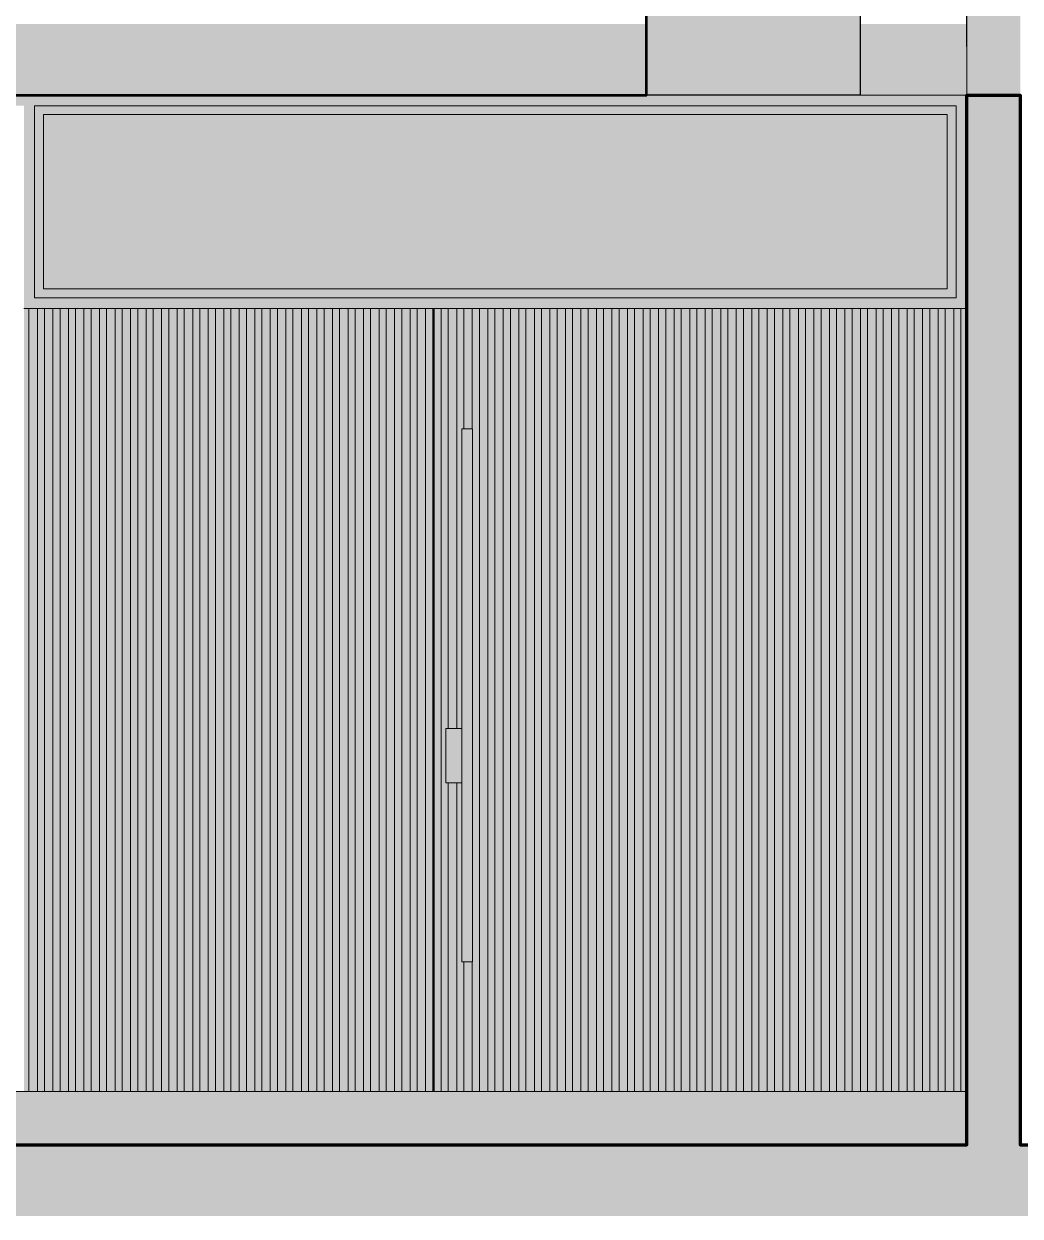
# Model space of a CAD drawing. Header units: millimetres. Extents: x 10612.9 to 10705, y -16533.4 to -16503.9.
# Drawn here: x 10697.82 to 10700.62, y -16519.568 to -16516.218 of the extents above; entities that cross this region are included whole.
import ezdxf

# ---------------------------------------------------------------- set-up
doc = ezdxf.new("R2010")
doc.units = ezdxf.units.MM
doc.layers.add('p2', color=53, linetype='Continuous', lineweight=20)

msp = doc.modelspace()

# ---------------------------------------------------------------- hatches: boundary and pattern name
at = {"layer": 'p2', "linetype": 'Continuous', "lineweight": 0, "true_color": 0xc8beb2}
msp.add_hatch(color=9, dxfattribs=at).paths.add_polyline_path([(10700.1701, -16516.0684), (10699.5701, -16516.0684), (10699.5701, -16516.4184), (10700.1701, -16516.4184)])
at = {"layer": 'p2', "linetype": 'Continuous', "lineweight": 0, "true_color": 0x928a82}
msp.add_hatch(color=252, dxfattribs=at).paths.add_polyline_path([(10700.1701, -16516.0684), (10699.8348, -16516.0684), (10699.8348, -16516.4184), (10700.1701, -16516.4184)])
at = {"layer": 'p2', "linetype": 'Continuous', "lineweight": 0, "true_color": 0xc9c9c9}
for points in [[(10700.6201, -16516.0684), (10700.4701, -16516.0684), (10700.4701, -16516.4184), (10700.6201, -16516.4184)], [(10699.5701, -16516.2184), (10693.6201, -16516.2184), (10693.6201, -16516.4184), (10699.5701, -16516.4184)], [(10698.9701, -16519.2184), (10698.9733, -16519.2184), (10698.9733, -16517.0184), (10698.9701, -16517.0184)]]:
    msp.add_hatch(color=9, dxfattribs=at).paths.add_polyline_path(points)
at = {"layer": 'p2', "linetype": 'Continuous', "lineweight": 0, "true_color": 0x616569}
for points in [[(10700.1701, -16516.2184), (10700.1701, -16516.4184), (10700.4701, -16516.4184), (10700.4701, -16516.2184)], [(10700.1701, -16516.2184), (10700.1701, -16516.4184), (10700.4701, -16516.4184), (10700.4701, -16516.2184)], [(10699.3701, -16519.3684), (10700.4701, -16519.3684), (10700.4701, -16519.2184), (10696.7701, -16519.2184), (10696.7701, -16519.3684)], [(10699.3701, -16519.3684), (10700.4701, -16519.3684), (10700.4701, -16519.2184), (10696.7701, -16519.2184), (10696.7701, -16519.3684)]]:
    msp.add_hatch(color=251, dxfattribs=at).paths.add_polyline_path(points)
at = {"layer": 'p2', "linetype": 'Continuous', "lineweight": 0, "true_color": 0x4c4c4c}
msp.add_hatch(color=251, dxfattribs=at).paths.add_polyline_path([(10692.0883, -16519.3684), (10692.0883, -16519.5684), (10702.3142, -16519.5684), (10702.3142, -16519.3684), (10700.6201, -16519.3684), (10700.6201, -16516.4184), (10700.4701, -16516.4184), (10700.4701, -16519.3684), (10696.7701, -16519.3684), (10696.7701, -16519.2184), (10696.1201, -16519.2184), (10696.1201, -16516.7184), (10696.7701, -16516.7184), (10696.7701, -16516.5684), (10695.9451, -16516.5684), (10695.9451, -16519.3684), (10693.7701, -16519.3684), (10693.7701, -16516.4184), (10693.6201, -16516.4184), (10693.6201, -16519.3684)])
at = {"layer": 'p2', "linetype": 'Continuous', "lineweight": 0, "true_color": 0x000000}
for points in [[(10696.7701, -16516.4184), (10696.7701, -16516.4484), (10696.8001, -16516.4484), (10697.7901, -16516.4484), (10697.8201, -16516.4484), (10697.8201, -16516.4184)], [(10696.7701, -16516.4184), (10696.7701, -16516.4484), (10696.8001, -16516.4484), (10697.7901, -16516.4484), (10697.8201, -16516.4484), (10697.8201, -16516.4184)], [(10697.8201, -16516.4184), (10697.8201, -16516.4484), (10697.8501, -16516.4484), (10700.4401, -16516.4484), (10700.4701, -16516.4484), (10700.4701, -16516.4184)], [(10697.8201, -16516.4184), (10697.8201, -16516.4484), (10697.8501, -16516.4484), (10700.4401, -16516.4484), (10700.4701, -16516.4484), (10700.4701, -16516.4184)], [(10697.8201, -16516.9884), (10697.8501, -16516.9884), (10697.8501, -16516.4484), (10697.8201, -16516.4484)], [(10697.8201, -16516.9884), (10697.8501, -16516.9884), (10697.8501, -16516.4484), (10697.8201, -16516.4484)], [(10697.8501, -16516.4484), (10697.8501, -16516.4734), (10697.8751, -16516.4734), (10700.4151, -16516.4734), (10700.4401, -16516.4734), (10700.4401, -16516.4484)], [(10697.8501, -16516.4484), (10697.8501, -16516.4734), (10697.8751, -16516.4734), (10700.4151, -16516.4734), (10700.4401, -16516.4734), (10700.4401, -16516.4484)], [(10700.4701, -16516.4484), (10700.4401, -16516.4484), (10700.4401, -16516.9884), (10700.4701, -16516.9884)], [(10700.4701, -16516.4484), (10700.4401, -16516.4484), (10700.4401, -16516.9884), (10700.4701, -16516.9884)], [(10697.8751, -16516.4734), (10697.8501, -16516.4734), (10697.8501, -16516.9634), (10697.8751, -16516.9634)], [(10697.8751, -16516.4734), (10697.8501, -16516.4734), (10697.8501, -16516.9634), (10697.8751, -16516.9634)], [(10700.4151, -16516.4734), (10700.4151, -16516.9634), (10700.4401, -16516.9634), (10700.4401, -16516.4734)], [(10700.4151, -16516.4734), (10700.4151, -16516.9634), (10700.4401, -16516.9634), (10700.4401, -16516.4734)], [(10697.8501, -16516.9634), (10697.8501, -16516.9884), (10700.4401, -16516.9884), (10700.4401, -16516.9634), (10700.4151, -16516.9634), (10697.8751, -16516.9634)], [(10697.8501, -16516.9634), (10697.8501, -16516.9884), (10700.4401, -16516.9884), (10700.4401, -16516.9634), (10700.4151, -16516.9634), (10697.8751, -16516.9634)], [(10697.8201, -16516.9884), (10697.8201, -16517.0184), (10700.4701, -16517.0184), (10700.4701, -16516.9884), (10700.4401, -16516.9884), (10697.8501, -16516.9884)], [(10697.8201, -16516.9884), (10697.8201, -16517.0184), (10700.4701, -16517.0184), (10700.4701, -16516.9884), (10700.4401, -16516.9884), (10697.8501, -16516.9884)], [(10699.0508, -16517.3567), (10699.0508, -16518.8536), (10699.0528, -16518.8536), (10699.0528, -16517.3567)], [(10699.0508, -16517.3567), (10699.0508, -16518.8536), (10699.0528, -16518.8536), (10699.0528, -16517.3567)], [(10699.0528, -16517.3567), (10699.0528, -16518.8536), (10699.0583, -16518.8536), (10699.0583, -16517.3567)], [(10699.0528, -16517.3567), (10699.0528, -16518.8536), (10699.0583, -16518.8536), (10699.0583, -16517.3567)], [(10699.0583, -16517.3567), (10699.0583, -16518.8536), (10699.0658, -16518.8536), (10699.0658, -16517.3567)], [(10699.0583, -16517.3567), (10699.0583, -16518.8536), (10699.0658, -16518.8536), (10699.0658, -16517.3567)], [(10699.0658, -16517.3567), (10699.0658, -16518.8536), (10699.0733, -16518.8536), (10699.0733, -16517.3567)], [(10699.0658, -16517.3567), (10699.0658, -16518.8536), (10699.0733, -16518.8536), (10699.0733, -16517.3567)], [(10699.0733, -16517.3567), (10699.0733, -16518.8536), (10699.0788, -16518.8536), (10699.0788, -16517.3567)], [(10699.0733, -16517.3567), (10699.0733, -16518.8536), (10699.0788, -16518.8536), (10699.0788, -16517.3567)], [(10699.0788, -16517.3567), (10699.0788, -16518.8536), (10699.0808, -16518.8536), (10699.0808, -16517.3567)], [(10699.0788, -16517.3567), (10699.0788, -16518.8536), (10699.0808, -16518.8536), (10699.0808, -16517.3567)], [(10699.0061, -16518.1986), (10699.0061, -16518.3511), (10699.0508, -16518.3511), (10699.0508, -16518.1986)], [(10699.0061, -16518.1986), (10699.0061, -16518.3511), (10699.0508, -16518.3511), (10699.0508, -16518.1986)]]:
    msp.add_hatch(color=18, dxfattribs=at).paths.add_polyline_path(points)
at = {"layer": 'p2', "linetype": 'Continuous', "lineweight": 0, "true_color": 0x9ca09d}
msp.add_hatch(color=253, dxfattribs=at).paths.add_polyline_path([(10697.8751, -16516.4734), (10697.8751, -16516.9634), (10700.4151, -16516.9634), (10700.4151, -16516.4734)])
msp.add_hatch(color=253, dxfattribs=at).paths.add_polyline_path([(10697.8751, -16516.4734), (10697.8751, -16516.9634), (10700.4151, -16516.9634), (10700.4151, -16516.4734)])
at = {"layer": 'p2', "linetype": 'Continuous', "lineweight": 0, "true_color": 0x8e867c}
for points in [[(10697.8345, -16517.0184), (10697.8201, -16517.0184), (10697.8201, -16519.2184), (10697.8345, -16519.2184)], [(10697.8345, -16517.0184), (10697.8201, -16517.0184), (10697.8201, -16519.2184), (10697.8345, -16519.2184)], [(10697.8581, -16517.0184), (10697.8345, -16517.0184), (10697.8345, -16519.2184), (10697.8581, -16519.2184)], [(10697.8581, -16517.0184), (10697.8345, -16517.0184), (10697.8345, -16519.2184), (10697.8581, -16519.2184)], [(10697.8581, -16517.0184), (10697.8581, -16519.2184), (10697.8781, -16519.2184), (10697.8781, -16517.0184)], [(10697.8581, -16517.0184), (10697.8581, -16519.2184), (10697.8781, -16519.2184), (10697.8781, -16517.0184)], [(10697.9018, -16517.0184), (10697.8781, -16517.0184), (10697.8781, -16519.2184), (10697.9018, -16519.2184)], [(10697.9018, -16517.0184), (10697.8781, -16517.0184), (10697.8781, -16519.2184), (10697.9018, -16519.2184)], [(10697.9018, -16517.0184), (10697.9018, -16519.2184), (10697.9218, -16519.2184), (10697.9218, -16517.0184)], [(10697.9018, -16517.0184), (10697.9018, -16519.2184), (10697.9218, -16519.2184), (10697.9218, -16517.0184)], [(10697.9454, -16517.0184), (10697.9218, -16517.0184), (10697.9218, -16519.2184), (10697.9454, -16519.2184)], [(10697.9454, -16517.0184), (10697.9218, -16517.0184), (10697.9218, -16519.2184), (10697.9454, -16519.2184)], [(10697.9454, -16517.0184), (10697.9454, -16519.2184), (10697.9654, -16519.2184), (10697.9654, -16517.0184)], [(10697.9454, -16517.0184), (10697.9454, -16519.2184), (10697.9654, -16519.2184), (10697.9654, -16517.0184)], [(10697.9654, -16519.2184), (10697.9891, -16519.2184), (10697.9891, -16517.0184), (10697.9654, -16517.0184)], [(10697.9654, -16519.2184), (10697.9891, -16519.2184), (10697.9891, -16517.0184), (10697.9654, -16517.0184)], [(10697.9891, -16517.0184), (10697.9891, -16519.2184), (10698.0091, -16519.2184), (10698.0091, -16517.0184)], [(10697.9891, -16517.0184), (10697.9891, -16519.2184), (10698.0091, -16519.2184), (10698.0091, -16517.0184)], [(10698.0091, -16519.2184), (10698.0327, -16519.2184), (10698.0327, -16517.0184), (10698.0091, -16517.0184)], [(10698.0091, -16519.2184), (10698.0327, -16519.2184), (10698.0327, -16517.0184), (10698.0091, -16517.0184)], [(10698.0327, -16517.0184), (10698.0327, -16519.2184), (10698.0527, -16519.2184), (10698.0527, -16517.0184)], [(10698.0327, -16517.0184), (10698.0327, -16519.2184), (10698.0527, -16519.2184), (10698.0527, -16517.0184)], [(10698.0764, -16517.0184), (10698.0527, -16517.0184), (10698.0527, -16519.2184), (10698.0764, -16519.2184)], [(10698.0764, -16517.0184), (10698.0527, -16517.0184), (10698.0527, -16519.2184), (10698.0764, -16519.2184)], [(10698.0764, -16517.0184), (10698.0764, -16519.2184), (10698.0964, -16519.2184), (10698.0964, -16517.0184)], [(10698.0764, -16517.0184), (10698.0764, -16519.2184), (10698.0964, -16519.2184), (10698.0964, -16517.0184)], [(10698.0964, -16519.2184), (10698.12, -16519.2184), (10698.12, -16517.0184), (10698.0964, -16517.0184)], [(10698.0964, -16519.2184), (10698.12, -16519.2184), (10698.12, -16517.0184), (10698.0964, -16517.0184)], [(10698.12, -16517.0184), (10698.12, -16519.2184), (10698.14, -16519.2184), (10698.14, -16517.0184)], [(10698.12, -16517.0184), (10698.12, -16519.2184), (10698.14, -16519.2184), (10698.14, -16517.0184)], [(10698.14, -16517.0184), (10698.14, -16519.2184), (10698.1637, -16519.2184), (10698.1637, -16517.0184)], [(10698.14, -16517.0184), (10698.14, -16519.2184), (10698.1637, -16519.2184), (10698.1637, -16517.0184)], [(10698.1637, -16517.0184), (10698.1637, -16519.2184), (10698.1837, -16519.2184), (10698.1837, -16517.0184)], [(10698.1637, -16517.0184), (10698.1637, -16519.2184), (10698.1837, -16519.2184), (10698.1837, -16517.0184)], [(10698.1837, -16519.2184), (10698.2073, -16519.2184), (10698.2073, -16517.0184), (10698.1837, -16517.0184)], [(10698.1837, -16519.2184), (10698.2073, -16519.2184), (10698.2073, -16517.0184), (10698.1837, -16517.0184)], [(10698.2073, -16517.0184), (10698.2073, -16519.2184), (10698.2273, -16519.2184), (10698.2273, -16517.0184)], [(10698.2073, -16517.0184), (10698.2073, -16519.2184), (10698.2273, -16519.2184), (10698.2273, -16517.0184)], [(10698.251, -16517.0184), (10698.2273, -16517.0184), (10698.2273, -16519.2184), (10698.251, -16519.2184)], [(10698.251, -16517.0184), (10698.2273, -16517.0184), (10698.2273, -16519.2184), (10698.251, -16519.2184)], [(10698.251, -16517.0184), (10698.251, -16519.2184), (10698.271, -16519.2184), (10698.271, -16517.0184)], [(10698.251, -16517.0184), (10698.251, -16519.2184), (10698.271, -16519.2184), (10698.271, -16517.0184)], [(10698.271, -16517.0184), (10698.271, -16519.2184), (10698.2946, -16519.2184), (10698.2946, -16517.0184)], [(10698.271, -16517.0184), (10698.271, -16519.2184), (10698.2946, -16519.2184), (10698.2946, -16517.0184)], [(10698.2946, -16517.0184), (10698.2946, -16519.2184), (10698.3146, -16519.2184), (10698.3146, -16517.0184)], [(10698.2946, -16517.0184), (10698.2946, -16519.2184), (10698.3146, -16519.2184), (10698.3146, -16517.0184)], [(10698.3383, -16517.0184), (10698.3146, -16517.0184), (10698.3146, -16519.2184), (10698.3383, -16519.2184)], [(10698.3383, -16517.0184), (10698.3146, -16517.0184), (10698.3146, -16519.2184), (10698.3383, -16519.2184)], [(10698.3383, -16517.0184), (10698.3383, -16519.2184), (10698.3583, -16519.2184), (10698.3583, -16517.0184)], [(10698.3383, -16517.0184), (10698.3383, -16519.2184), (10698.3583, -16519.2184), (10698.3583, -16517.0184)], [(10698.3583, -16519.2184), (10698.3819, -16519.2184), (10698.3819, -16517.0184), (10698.3583, -16517.0184)], [(10698.3583, -16519.2184), (10698.3819, -16519.2184), (10698.3819, -16517.0184), (10698.3583, -16517.0184)], [(10698.3819, -16517.0184), (10698.3819, -16519.2184), (10698.4019, -16519.2184), (10698.4019, -16517.0184)], [(10698.3819, -16517.0184), (10698.3819, -16519.2184), (10698.4019, -16519.2184), (10698.4019, -16517.0184)], [(10698.4019, -16517.0184), (10698.4019, -16519.2184), (10698.4255, -16519.2184), (10698.4255, -16517.0184)], [(10698.4019, -16517.0184), (10698.4019, -16519.2184), (10698.4255, -16519.2184), (10698.4255, -16517.0184)], [(10698.4255, -16517.0184), (10698.4255, -16519.2184), (10698.4455, -16519.2184), (10698.4455, -16517.0184)], [(10698.4255, -16517.0184), (10698.4255, -16519.2184), (10698.4455, -16519.2184), (10698.4455, -16517.0184)], [(10698.4455, -16517.0184), (10698.4455, -16519.2184), (10698.4692, -16519.2184), (10698.4692, -16517.0184)], [(10698.4455, -16517.0184), (10698.4455, -16519.2184), (10698.4692, -16519.2184), (10698.4692, -16517.0184)], [(10698.4692, -16517.0184), (10698.4692, -16519.2184), (10698.4892, -16519.2184), (10698.4892, -16517.0184)], [(10698.4692, -16517.0184), (10698.4692, -16519.2184), (10698.4892, -16519.2184), (10698.4892, -16517.0184)], [(10698.4892, -16517.0184), (10698.4892, -16519.2184), (10698.5128, -16519.2184), (10698.5128, -16517.0184)], [(10698.4892, -16517.0184), (10698.4892, -16519.2184), (10698.5128, -16519.2184), (10698.5128, -16517.0184)], [(10698.5128, -16517.0184), (10698.5128, -16519.2184), (10698.5328, -16519.2184), (10698.5328, -16517.0184)], [(10698.5128, -16517.0184), (10698.5128, -16519.2184), (10698.5328, -16519.2184), (10698.5328, -16517.0184)], [(10698.5565, -16517.0184), (10698.5328, -16517.0184), (10698.5328, -16519.2184), (10698.5565, -16519.2184)], [(10698.5565, -16517.0184), (10698.5328, -16517.0184), (10698.5328, -16519.2184), (10698.5565, -16519.2184)], [(10698.5565, -16517.0184), (10698.5565, -16519.2184), (10698.5765, -16519.2184), (10698.5765, -16517.0184)], [(10698.5565, -16517.0184), (10698.5565, -16519.2184), (10698.5765, -16519.2184), (10698.5765, -16517.0184)], [(10698.5765, -16517.0184), (10698.5765, -16519.2184), (10698.6001, -16519.2184), (10698.6001, -16517.0184)], [(10698.5765, -16517.0184), (10698.5765, -16519.2184), (10698.6001, -16519.2184), (10698.6001, -16517.0184)], [(10698.6001, -16517.0184), (10698.6001, -16519.2184), (10698.6201, -16519.2184), (10698.6201, -16517.0184)], [(10698.6001, -16517.0184), (10698.6001, -16519.2184), (10698.6201, -16519.2184), (10698.6201, -16517.0184)], [(10698.6201, -16517.0184), (10698.6201, -16519.2184), (10698.6438, -16519.2184), (10698.6438, -16517.0184)], [(10698.6201, -16517.0184), (10698.6201, -16519.2184), (10698.6438, -16519.2184), (10698.6438, -16517.0184)], [(10698.6438, -16517.0184), (10698.6438, -16519.2184), (10698.6638, -16519.2184), (10698.6638, -16517.0184)], [(10698.6438, -16517.0184), (10698.6438, -16519.2184), (10698.6638, -16519.2184), (10698.6638, -16517.0184)], [(10698.6638, -16519.2184), (10698.6874, -16519.2184), (10698.6874, -16517.0184), (10698.6638, -16517.0184)], [(10698.6638, -16519.2184), (10698.6874, -16519.2184), (10698.6874, -16517.0184), (10698.6638, -16517.0184)], [(10698.6874, -16517.0184), (10698.6874, -16519.2184), (10698.7074, -16519.2184), (10698.7074, -16517.0184)], [(10698.6874, -16517.0184), (10698.6874, -16519.2184), (10698.7074, -16519.2184), (10698.7074, -16517.0184)], [(10698.7074, -16517.0184), (10698.7074, -16519.2184), (10698.7311, -16519.2184), (10698.7311, -16517.0184)], [(10698.7074, -16517.0184), (10698.7074, -16519.2184), (10698.7311, -16519.2184), (10698.7311, -16517.0184)], [(10698.7311, -16517.0184), (10698.7311, -16519.2184), (10698.7511, -16519.2184), (10698.7511, -16517.0184)], [(10698.7311, -16517.0184), (10698.7311, -16519.2184), (10698.7511, -16519.2184), (10698.7511, -16517.0184)], [(10698.7511, -16517.0184), (10698.7511, -16519.2184), (10698.7747, -16519.2184), (10698.7747, -16517.0184)], [(10698.7511, -16517.0184), (10698.7511, -16519.2184), (10698.7747, -16519.2184), (10698.7747, -16517.0184)], [(10698.7747, -16517.0184), (10698.7747, -16519.2184), (10698.7947, -16519.2184), (10698.7947, -16517.0184)], [(10698.7747, -16517.0184), (10698.7747, -16519.2184), (10698.7947, -16519.2184), (10698.7947, -16517.0184)], [(10698.7947, -16517.0184), (10698.7947, -16519.2184), (10698.8184, -16519.2184), (10698.8184, -16517.0184)], [(10698.7947, -16517.0184), (10698.7947, -16519.2184), (10698.8184, -16519.2184), (10698.8184, -16517.0184)], [(10698.8184, -16517.0184), (10698.8184, -16519.2184), (10698.8384, -16519.2184), (10698.8384, -16517.0184)], [(10698.8184, -16517.0184), (10698.8184, -16519.2184), (10698.8384, -16519.2184), (10698.8384, -16517.0184)], [(10698.8384, -16519.2184), (10698.862, -16519.2184), (10698.862, -16517.0184), (10698.8384, -16517.0184)], [(10698.8384, -16519.2184), (10698.862, -16519.2184), (10698.862, -16517.0184), (10698.8384, -16517.0184)], [(10698.862, -16517.0184), (10698.862, -16519.2184), (10698.882, -16519.2184), (10698.882, -16517.0184)], [(10698.862, -16517.0184), (10698.862, -16519.2184), (10698.882, -16519.2184), (10698.882, -16517.0184)], [(10698.882, -16519.2184), (10698.9057, -16519.2184), (10698.9057, -16517.0184), (10698.882, -16517.0184)], [(10698.882, -16519.2184), (10698.9057, -16519.2184), (10698.9057, -16517.0184), (10698.882, -16517.0184)], [(10698.9057, -16517.0184), (10698.9057, -16519.2184), (10698.9257, -16519.2184), (10698.9257, -16517.0184)], [(10698.9057, -16517.0184), (10698.9057, -16519.2184), (10698.9257, -16519.2184), (10698.9257, -16517.0184)], [(10698.9257, -16517.0184), (10698.9257, -16519.2184), (10698.9493, -16519.2184), (10698.9493, -16517.0184)], [(10698.9257, -16517.0184), (10698.9257, -16519.2184), (10698.9493, -16519.2184), (10698.9493, -16517.0184)], [(10698.9493, -16517.0184), (10698.9493, -16519.2184), (10698.9693, -16519.2184), (10698.9693, -16517.0184)], [(10698.9493, -16517.0184), (10698.9493, -16519.2184), (10698.9693, -16519.2184), (10698.9693, -16517.0184)], [(10698.9693, -16517.0184), (10698.9693, -16519.2184), (10698.9701, -16519.2184), (10698.9701, -16517.0184)], [(10698.9693, -16517.0184), (10698.9693, -16519.2184), (10698.9701, -16519.2184), (10698.9701, -16517.0184)], [(10698.9929, -16517.0184), (10698.9733, -16517.0184), (10698.9733, -16519.2184), (10698.9929, -16519.2184)], [(10698.9929, -16517.0184), (10698.9733, -16517.0184), (10698.9733, -16519.2184), (10698.9929, -16519.2184)], [(10699.0129, -16517.0184), (10698.9929, -16517.0184), (10698.9929, -16519.2184), (10699.0129, -16519.2184), (10699.0129, -16518.3511), (10699.0061, -16518.3511), (10699.0061, -16518.1986), (10699.0129, -16518.1986)], [(10699.0129, -16517.0184), (10698.9929, -16517.0184), (10698.9929, -16519.2184), (10699.0129, -16519.2184), (10699.0129, -16518.3511), (10699.0061, -16518.3511), (10699.0061, -16518.1986), (10699.0129, -16518.1986)], [(10699.0366, -16517.0184), (10699.0129, -16517.0184), (10699.0129, -16518.1986), (10699.0366, -16518.1986)], [(10699.0366, -16517.0184), (10699.0129, -16517.0184), (10699.0129, -16518.1986), (10699.0366, -16518.1986)], [(10699.0566, -16517.0184), (10699.0366, -16517.0184), (10699.0366, -16518.1986), (10699.0508, -16518.1986), (10699.0508, -16517.3567), (10699.0528, -16517.3567), (10699.0566, -16517.3567)], [(10699.0566, -16517.0184), (10699.0366, -16517.0184), (10699.0366, -16518.1986), (10699.0508, -16518.1986), (10699.0508, -16517.3567), (10699.0528, -16517.3567), (10699.0566, -16517.3567)], [(10699.0566, -16517.3567), (10699.0802, -16517.3567), (10699.0802, -16517.0184), (10699.0566, -16517.0184)], [(10699.0566, -16517.3567), (10699.0802, -16517.3567), (10699.0802, -16517.0184), (10699.0566, -16517.0184)], [(10699.0802, -16517.3567), (10699.0808, -16517.3567), (10699.0808, -16518.8536), (10699.0802, -16518.8536), (10699.0802, -16519.2184), (10699.1002, -16519.2184), (10699.1002, -16517.0184), (10699.0802, -16517.0184)], [(10699.0802, -16517.3567), (10699.0808, -16517.3567), (10699.0808, -16518.8536), (10699.0802, -16518.8536), (10699.0802, -16519.2184), (10699.1002, -16519.2184), (10699.1002, -16517.0184), (10699.0802, -16517.0184)], [(10699.1002, -16517.0184), (10699.1002, -16519.2184), (10699.1239, -16519.2184), (10699.1239, -16517.0184)], [(10699.1002, -16517.0184), (10699.1002, -16519.2184), (10699.1239, -16519.2184), (10699.1239, -16517.0184)], [(10699.1239, -16517.0184), (10699.1239, -16519.2184), (10699.1439, -16519.2184), (10699.1439, -16517.0184)], [(10699.1239, -16517.0184), (10699.1239, -16519.2184), (10699.1439, -16519.2184), (10699.1439, -16517.0184)], [(10699.1675, -16517.0184), (10699.1439, -16517.0184), (10699.1439, -16519.2184), (10699.1675, -16519.2184)], [(10699.1675, -16517.0184), (10699.1439, -16517.0184), (10699.1439, -16519.2184), (10699.1675, -16519.2184)], [(10699.1675, -16517.0184), (10699.1675, -16519.2184), (10699.1875, -16519.2184), (10699.1875, -16517.0184)], [(10699.1675, -16517.0184), (10699.1675, -16519.2184), (10699.1875, -16519.2184), (10699.1875, -16517.0184)], [(10699.1875, -16517.0184), (10699.1875, -16519.2184), (10699.2112, -16519.2184), (10699.2112, -16517.0184)], [(10699.1875, -16517.0184), (10699.1875, -16519.2184), (10699.2112, -16519.2184), (10699.2112, -16517.0184)], [(10699.2112, -16517.0184), (10699.2112, -16519.2184), (10699.2312, -16519.2184), (10699.2312, -16517.0184)], [(10699.2112, -16517.0184), (10699.2112, -16519.2184), (10699.2312, -16519.2184), (10699.2312, -16517.0184)], [(10699.2548, -16517.0184), (10699.2312, -16517.0184), (10699.2312, -16519.2184), (10699.2548, -16519.2184)], [(10699.2548, -16517.0184), (10699.2312, -16517.0184), (10699.2312, -16519.2184), (10699.2548, -16519.2184)], [(10699.2548, -16517.0184), (10699.2548, -16519.2184), (10699.2748, -16519.2184), (10699.2748, -16517.0184)], [(10699.2548, -16517.0184), (10699.2548, -16519.2184), (10699.2748, -16519.2184), (10699.2748, -16517.0184)], [(10699.2748, -16517.0184), (10699.2748, -16519.2184), (10699.2985, -16519.2184), (10699.2985, -16517.0184)], [(10699.2748, -16517.0184), (10699.2748, -16519.2184), (10699.2985, -16519.2184), (10699.2985, -16517.0184)], [(10699.2985, -16517.0184), (10699.2985, -16519.2184), (10699.3185, -16519.2184), (10699.3185, -16517.0184)], [(10699.2985, -16517.0184), (10699.2985, -16519.2184), (10699.3185, -16519.2184), (10699.3185, -16517.0184)], [(10699.3185, -16517.0184), (10699.3185, -16519.2184), (10699.3421, -16519.2184), (10699.3421, -16517.0184)], [(10699.3185, -16517.0184), (10699.3185, -16519.2184), (10699.3421, -16519.2184), (10699.3421, -16517.0184)], [(10699.3421, -16517.0184), (10699.3421, -16519.2184), (10699.3621, -16519.2184), (10699.3621, -16517.0184)], [(10699.3421, -16517.0184), (10699.3421, -16519.2184), (10699.3621, -16519.2184), (10699.3621, -16517.0184)], [(10699.3621, -16517.0184), (10699.3621, -16519.2184), (10699.3858, -16519.2184), (10699.3858, -16517.0184)], [(10699.3621, -16517.0184), (10699.3621, -16519.2184), (10699.3858, -16519.2184), (10699.3858, -16517.0184)], [(10699.3858, -16517.0184), (10699.3858, -16519.2184), (10699.4058, -16519.2184), (10699.4058, -16517.0184)], [(10699.3858, -16517.0184), (10699.3858, -16519.2184), (10699.4058, -16519.2184), (10699.4058, -16517.0184)], [(10699.4058, -16517.0184), (10699.4058, -16519.2184), (10699.4294, -16519.2184), (10699.4294, -16517.0184)], [(10699.4058, -16517.0184), (10699.4058, -16519.2184), (10699.4294, -16519.2184), (10699.4294, -16517.0184)], [(10699.4294, -16517.0184), (10699.4294, -16519.2184), (10699.4494, -16519.2184), (10699.4494, -16517.0184)], [(10699.4294, -16517.0184), (10699.4294, -16519.2184), (10699.4494, -16519.2184), (10699.4494, -16517.0184)], [(10699.4494, -16517.0184), (10699.4494, -16519.2184), (10699.473, -16519.2184), (10699.473, -16517.0184)], [(10699.4494, -16517.0184), (10699.4494, -16519.2184), (10699.473, -16519.2184), (10699.473, -16517.0184)], [(10699.473, -16517.0184), (10699.473, -16519.2184), (10699.493, -16519.2184), (10699.493, -16517.0184)], [(10699.473, -16517.0184), (10699.473, -16519.2184), (10699.493, -16519.2184), (10699.493, -16517.0184)], [(10699.5167, -16517.0184), (10699.493, -16517.0184), (10699.493, -16519.2184), (10699.5167, -16519.2184)], [(10699.5167, -16517.0184), (10699.493, -16517.0184), (10699.493, -16519.2184), (10699.5167, -16519.2184)], [(10699.5167, -16517.0184), (10699.5167, -16519.2184), (10699.5367, -16519.2184), (10699.5367, -16517.0184)], [(10699.5167, -16517.0184), (10699.5167, -16519.2184), (10699.5367, -16519.2184), (10699.5367, -16517.0184)], [(10699.5367, -16517.0184), (10699.5367, -16519.2184), (10699.5603, -16519.2184), (10699.5603, -16517.0184)], [(10699.5367, -16517.0184), (10699.5367, -16519.2184), (10699.5603, -16519.2184), (10699.5603, -16517.0184)], [(10699.5603, -16517.0184), (10699.5603, -16519.2184), (10699.5803, -16519.2184), (10699.5803, -16517.0184)], [(10699.5603, -16517.0184), (10699.5603, -16519.2184), (10699.5803, -16519.2184), (10699.5803, -16517.0184)], [(10699.5803, -16517.0184), (10699.5803, -16519.2184), (10699.604, -16519.2184), (10699.604, -16517.0184)], [(10699.5803, -16517.0184), (10699.5803, -16519.2184), (10699.604, -16519.2184), (10699.604, -16517.0184)], [(10699.604, -16517.0184), (10699.604, -16519.2184), (10699.624, -16519.2184), (10699.624, -16517.0184)], [(10699.604, -16517.0184), (10699.604, -16519.2184), (10699.624, -16519.2184), (10699.624, -16517.0184)], [(10699.624, -16517.0184), (10699.624, -16519.2184), (10699.6476, -16519.2184), (10699.6476, -16517.0184)], [(10699.624, -16517.0184), (10699.624, -16519.2184), (10699.6476, -16519.2184), (10699.6476, -16517.0184)], [(10699.6476, -16517.0184), (10699.6476, -16519.2184), (10699.6676, -16519.2184), (10699.6676, -16517.0184)], [(10699.6476, -16517.0184), (10699.6476, -16519.2184), (10699.6676, -16519.2184), (10699.6676, -16517.0184)], [(10699.6676, -16517.0184), (10699.6676, -16519.2184), (10699.6913, -16519.2184), (10699.6913, -16517.0184)], [(10699.6676, -16517.0184), (10699.6676, -16519.2184), (10699.6913, -16519.2184), (10699.6913, -16517.0184)], [(10699.6913, -16517.0184), (10699.6913, -16519.2184), (10699.7113, -16519.2184), (10699.7113, -16517.0184)], [(10699.6913, -16517.0184), (10699.6913, -16519.2184), (10699.7113, -16519.2184), (10699.7113, -16517.0184)], [(10699.7349, -16517.0184), (10699.7113, -16517.0184), (10699.7113, -16519.2184), (10699.7349, -16519.2184)], [(10699.7349, -16517.0184), (10699.7113, -16517.0184), (10699.7113, -16519.2184), (10699.7349, -16519.2184)], [(10699.7349, -16517.0184), (10699.7349, -16519.2184), (10699.7549, -16519.2184), (10699.7549, -16517.0184)], [(10699.7349, -16517.0184), (10699.7349, -16519.2184), (10699.7549, -16519.2184), (10699.7549, -16517.0184)], [(10699.7549, -16517.0184), (10699.7549, -16519.2184), (10699.7786, -16519.2184), (10699.7786, -16517.0184)], [(10699.7549, -16517.0184), (10699.7549, -16519.2184), (10699.7786, -16519.2184), (10699.7786, -16517.0184)], [(10699.7786, -16517.0184), (10699.7786, -16519.2184), (10699.7986, -16519.2184), (10699.7986, -16517.0184)], [(10699.7786, -16517.0184), (10699.7786, -16519.2184), (10699.7986, -16519.2184), (10699.7986, -16517.0184)], [(10699.7986, -16517.0184), (10699.7986, -16519.2184), (10699.8222, -16519.2184), (10699.8222, -16517.0184)], [(10699.7986, -16517.0184), (10699.7986, -16519.2184), (10699.8222, -16519.2184), (10699.8222, -16517.0184)], [(10699.8222, -16517.0184), (10699.8222, -16519.2184), (10699.8422, -16519.2184), (10699.8422, -16517.0184)], [(10699.8222, -16517.0184), (10699.8222, -16519.2184), (10699.8422, -16519.2184), (10699.8422, -16517.0184)], [(10699.8659, -16517.0184), (10699.8422, -16517.0184), (10699.8422, -16519.2184), (10699.8659, -16519.2184)], [(10699.8659, -16517.0184), (10699.8422, -16517.0184), (10699.8422, -16519.2184), (10699.8659, -16519.2184)], [(10699.8659, -16517.0184), (10699.8659, -16519.2184), (10699.8859, -16519.2184), (10699.8859, -16517.0184)], [(10699.8659, -16517.0184), (10699.8659, -16519.2184), (10699.8859, -16519.2184), (10699.8859, -16517.0184)], [(10699.9095, -16517.0184), (10699.8859, -16517.0184), (10699.8859, -16519.2184), (10699.9095, -16519.2184)], [(10699.9095, -16517.0184), (10699.8859, -16517.0184), (10699.8859, -16519.2184), (10699.9095, -16519.2184)], [(10699.9095, -16517.0184), (10699.9095, -16519.2184), (10699.9295, -16519.2184), (10699.9295, -16517.0184)], [(10699.9095, -16517.0184), (10699.9095, -16519.2184), (10699.9295, -16519.2184), (10699.9295, -16517.0184)], [(10699.9295, -16517.0184), (10699.9295, -16519.2184), (10699.9532, -16519.2184), (10699.9532, -16517.0184)], [(10699.9295, -16517.0184), (10699.9295, -16519.2184), (10699.9532, -16519.2184), (10699.9532, -16517.0184)], [(10699.9532, -16517.0184), (10699.9532, -16519.2184), (10699.9732, -16519.2184), (10699.9732, -16517.0184)], [(10699.9532, -16517.0184), (10699.9532, -16519.2184), (10699.9732, -16519.2184), (10699.9732, -16517.0184)], [(10699.9968, -16517.0184), (10699.9732, -16517.0184), (10699.9732, -16519.2184), (10699.9968, -16519.2184)], [(10699.9968, -16517.0184), (10699.9732, -16517.0184), (10699.9732, -16519.2184), (10699.9968, -16519.2184)], [(10699.9968, -16517.0184), (10699.9968, -16519.2184), (10700.0168, -16519.2184), (10700.0168, -16517.0184)], [(10699.9968, -16517.0184), (10699.9968, -16519.2184), (10700.0168, -16519.2184), (10700.0168, -16517.0184)], [(10700.0168, -16519.2184), (10700.0404, -16519.2184), (10700.0404, -16517.0184), (10700.0168, -16517.0184)], [(10700.0168, -16519.2184), (10700.0404, -16519.2184), (10700.0404, -16517.0184), (10700.0168, -16517.0184)], [(10700.0404, -16517.0184), (10700.0404, -16519.2184), (10700.0604, -16519.2184), (10700.0604, -16517.0184)], [(10700.0404, -16517.0184), (10700.0404, -16519.2184), (10700.0604, -16519.2184), (10700.0604, -16517.0184)], [(10700.0604, -16519.2184), (10700.0841, -16519.2184), (10700.0841, -16517.0184), (10700.0604, -16517.0184)], [(10700.0604, -16519.2184), (10700.0841, -16519.2184), (10700.0841, -16517.0184), (10700.0604, -16517.0184)], [(10700.0841, -16517.0184), (10700.0841, -16519.2184), (10700.1041, -16519.2184), (10700.1041, -16517.0184)], [(10700.0841, -16517.0184), (10700.0841, -16519.2184), (10700.1041, -16519.2184), (10700.1041, -16517.0184)], [(10700.1277, -16517.0184), (10700.1041, -16517.0184), (10700.1041, -16519.2184), (10700.1277, -16519.2184)], [(10700.1277, -16517.0184), (10700.1041, -16517.0184), (10700.1041, -16519.2184), (10700.1277, -16519.2184)], [(10700.1277, -16517.0184), (10700.1277, -16519.2184), (10700.1477, -16519.2184), (10700.1477, -16517.0184)], [(10700.1277, -16517.0184), (10700.1277, -16519.2184), (10700.1477, -16519.2184), (10700.1477, -16517.0184)], [(10700.1477, -16517.0184), (10700.1477, -16519.2184), (10700.1714, -16519.2184), (10700.1714, -16517.0184)], [(10700.1477, -16517.0184), (10700.1477, -16519.2184), (10700.1714, -16519.2184), (10700.1714, -16517.0184)], [(10700.1714, -16517.0184), (10700.1714, -16519.2184), (10700.1914, -16519.2184), (10700.1914, -16517.0184)], [(10700.1714, -16517.0184), (10700.1714, -16519.2184), (10700.1914, -16519.2184), (10700.1914, -16517.0184)], [(10700.1914, -16517.0184), (10700.1914, -16519.2184), (10700.215, -16519.2184), (10700.215, -16517.0184)], [(10700.1914, -16517.0184), (10700.1914, -16519.2184), (10700.215, -16519.2184), (10700.215, -16517.0184)], [(10700.215, -16517.0184), (10700.215, -16519.2184), (10700.235, -16519.2184), (10700.235, -16517.0184)], [(10700.215, -16517.0184), (10700.215, -16519.2184), (10700.235, -16519.2184), (10700.235, -16517.0184)], [(10700.2587, -16517.0184), (10700.235, -16517.0184), (10700.235, -16519.2184), (10700.2587, -16519.2184)], [(10700.2587, -16517.0184), (10700.235, -16517.0184), (10700.235, -16519.2184), (10700.2587, -16519.2184)], [(10700.2587, -16517.0184), (10700.2587, -16519.2184), (10700.2787, -16519.2184), (10700.2787, -16517.0184)], [(10700.2587, -16517.0184), (10700.2587, -16519.2184), (10700.2787, -16519.2184), (10700.2787, -16517.0184)], [(10700.2787, -16519.2184), (10700.3023, -16519.2184), (10700.3023, -16517.0184), (10700.2787, -16517.0184)], [(10700.2787, -16519.2184), (10700.3023, -16519.2184), (10700.3023, -16517.0184), (10700.2787, -16517.0184)], [(10700.3023, -16517.0184), (10700.3023, -16519.2184), (10700.3223, -16519.2184), (10700.3223, -16517.0184)], [(10700.3023, -16517.0184), (10700.3023, -16519.2184), (10700.3223, -16519.2184), (10700.3223, -16517.0184)], [(10700.346, -16517.0184), (10700.3223, -16517.0184), (10700.3223, -16519.2184), (10700.346, -16519.2184)], [(10700.346, -16517.0184), (10700.3223, -16517.0184), (10700.3223, -16519.2184), (10700.346, -16519.2184)], [(10700.346, -16517.0184), (10700.346, -16519.2184), (10700.366, -16519.2184), (10700.366, -16517.0184)], [(10700.346, -16517.0184), (10700.346, -16519.2184), (10700.366, -16519.2184), (10700.366, -16517.0184)], [(10700.366, -16517.0184), (10700.366, -16519.2184), (10700.3896, -16519.2184), (10700.3896, -16517.0184)], [(10700.366, -16517.0184), (10700.366, -16519.2184), (10700.3896, -16519.2184), (10700.3896, -16517.0184)], [(10700.3896, -16517.0184), (10700.3896, -16519.2184), (10700.4096, -16519.2184), (10700.4096, -16517.0184)], [(10700.3896, -16517.0184), (10700.3896, -16519.2184), (10700.4096, -16519.2184), (10700.4096, -16517.0184)], [(10700.4096, -16517.0184), (10700.4096, -16519.2184), (10700.4333, -16519.2184), (10700.4333, -16517.0184)], [(10700.4096, -16517.0184), (10700.4096, -16519.2184), (10700.4333, -16519.2184), (10700.4333, -16517.0184)], [(10700.4333, -16517.0184), (10700.4333, -16519.2184), (10700.4533, -16519.2184), (10700.4533, -16517.0184)], [(10700.4333, -16517.0184), (10700.4333, -16519.2184), (10700.4533, -16519.2184), (10700.4533, -16517.0184)], [(10700.4533, -16517.0184), (10700.4533, -16519.2184), (10700.4701, -16519.2184), (10700.4701, -16517.0184)], [(10700.4533, -16517.0184), (10700.4533, -16519.2184), (10700.4701, -16519.2184), (10700.4701, -16517.0184)], [(10699.0129, -16518.3511), (10699.0129, -16519.2184), (10699.0366, -16519.2184), (10699.0366, -16518.3511)], [(10699.0129, -16518.3511), (10699.0129, -16519.2184), (10699.0366, -16519.2184), (10699.0366, -16518.3511)], [(10699.0366, -16518.3511), (10699.0366, -16519.2184), (10699.0566, -16519.2184), (10699.0566, -16518.8536), (10699.0508, -16518.8536), (10699.0508, -16518.3511)], [(10699.0366, -16518.3511), (10699.0366, -16519.2184), (10699.0566, -16519.2184), (10699.0566, -16518.8536), (10699.0508, -16518.8536), (10699.0508, -16518.3511)], [(10699.0802, -16518.8536), (10699.0566, -16518.8536), (10699.0566, -16519.2184), (10699.0802, -16519.2184)], [(10699.0802, -16518.8536), (10699.0566, -16518.8536), (10699.0566, -16519.2184), (10699.0802, -16519.2184)]]:
    msp.add_hatch(color=252, dxfattribs=at).paths.add_polyline_path(points)
at = {"layer": 'p2', "linetype": 'Continuous', "lineweight": 0, "true_color": 0xa3a3a3}
msp.add_hatch(color=253, dxfattribs=at).paths.add_polyline_path([(10698.9701, -16519.2184), (10698.9733, -16519.2184), (10698.9733, -16517.0184), (10698.9701, -16517.0184)])

# ---------------------------------------------------------------- linework, layer by layer
at = {"layer": 'p2', "color": 30, "linetype": 'Continuous', "lineweight": 18, "true_color": 0xff6600}
for p, q in [((10700.4701, -16516.4184), (10700.4651, -16513.4734)), ((10697.8501, -16516.4484), (10697.8501, -16516.9884)), ((10700.4401, -16516.4484), (10697.8501, -16516.4484)), ((10700.4401, -16516.9884), (10700.4401, -16516.4484)), ((10697.8751, -16516.4734), (10697.8751, -16516.9634)), ((10700.4151, -16516.4734), (10697.8751, -16516.4734)), ((10700.4151, -16516.9634), (10700.4151, -16516.4734)), ((10697.8751, -16516.9634), (10700.4151, -16516.9634)), ((10697.8501, -16516.9884), (10700.4401, -16516.9884)), ((10698.9733, -16517.0184), (10698.9701, -16517.0184))]:
    msp.add_line(p, q, dxfattribs=at)
at = {"layer": 'p2', "color": 251, "linetype": 'Continuous', "lineweight": 20, "true_color": 0x6a6a6a}
for p, q in [((10700.1701, -16516.4184), (10700.1701, -16516.0684)), ((10700.4701, -16516.0684), (10700.4701, -16516.4184)), ((10700.1701, -16516.4184), (10699.5701, -16516.4184)), ((10700.4701, -16516.4184), (10700.1701, -16516.4184)), ((10697.8201, -16517.0184), (10697.8345, -16517.0184)), ((10697.8345, -16517.0184), (10697.8581, -16517.0184)), ((10697.8345, -16517.0184), (10697.8345, -16519.2184)), ((10697.8581, -16517.0184), (10697.8781, -16517.0184)), ((10697.8581, -16519.2184), (10697.8581, -16517.0184)), ((10697.8781, -16517.0184), (10697.9018, -16517.0184)), ((10697.8781, -16517.0184), (10697.8781, -16519.2184)), ((10697.9018, -16517.0184), (10697.9218, -16517.0184)), ((10697.9018, -16519.2184), (10697.9018, -16517.0184)), ((10697.9218, -16517.0184), (10697.9454, -16517.0184)), ((10697.9218, -16517.0184), (10697.9218, -16519.2184)), ((10697.9454, -16517.0184), (10697.9654, -16517.0184)), ((10697.9454, -16519.2184), (10697.9454, -16517.0184)), ((10697.9654, -16517.0184), (10697.9891, -16517.0184)), ((10697.9654, -16517.0184), (10697.9654, -16519.2184)), ((10697.9891, -16517.0184), (10698.0091, -16517.0184)), ((10697.9891, -16519.2184), (10697.9891, -16517.0184)), ((10698.0091, -16517.0184), (10698.0327, -16517.0184)), ((10698.0091, -16517.0184), (10698.0091, -16519.2184)), ((10698.0327, -16517.0184), (10698.0527, -16517.0184)), ((10698.0327, -16519.2184), (10698.0327, -16517.0184)), ((10698.0527, -16517.0184), (10698.0764, -16517.0184)), ((10698.0527, -16517.0184), (10698.0527, -16519.2184)), ((10698.0764, -16517.0184), (10698.0964, -16517.0184)), ((10698.0764, -16519.2184), (10698.0764, -16517.0184)), ((10698.0964, -16517.0184), (10698.12, -16517.0184)), ((10698.0964, -16517.0184), (10698.0964, -16519.2184)), ((10698.12, -16517.0184), (10698.14, -16517.0184)), ((10698.12, -16519.2184), (10698.12, -16517.0184)), ((10698.14, -16517.0184), (10698.1637, -16517.0184)), ((10698.14, -16517.0184), (10698.14, -16519.2184)), ((10698.1637, -16517.0184), (10698.1837, -16517.0184)), ((10698.1637, -16519.2184), (10698.1637, -16517.0184)), ((10698.1837, -16517.0184), (10698.2073, -16517.0184)), ((10698.1837, -16517.0184), (10698.1837, -16519.2184)), ((10698.2073, -16517.0184), (10698.2273, -16517.0184)), ((10698.2073, -16519.2184), (10698.2073, -16517.0184)), ((10698.2273, -16517.0184), (10698.251, -16517.0184)), ((10698.2273, -16517.0184), (10698.2273, -16519.2184)), ((10698.251, -16517.0184), (10698.271, -16517.0184)), ((10698.251, -16519.2184), (10698.251, -16517.0184)), ((10698.271, -16517.0184), (10698.2946, -16517.0184)), ((10698.271, -16517.0184), (10698.271, -16519.2184)), ((10698.2946, -16517.0184), (10698.3146, -16517.0184)), ((10698.2946, -16519.2184), (10698.2946, -16517.0184)), ((10698.3146, -16517.0184), (10698.3383, -16517.0184)), ((10698.3146, -16517.0184), (10698.3146, -16519.2184)), ((10698.3383, -16517.0184), (10698.3583, -16517.0184)), ((10698.3383, -16519.2184), (10698.3383, -16517.0184)), ((10698.3583, -16517.0184), (10698.3819, -16517.0184)), ((10698.3583, -16517.0184), (10698.3583, -16519.2184)), ((10698.3819, -16517.0184), (10698.4019, -16517.0184)), ((10698.3819, -16519.2184), (10698.3819, -16517.0184)), ((10698.4019, -16517.0184), (10698.4255, -16517.0184)), ((10698.4019, -16517.0184), (10698.4019, -16519.2184)), ((10698.4255, -16517.0184), (10698.4455, -16517.0184)), ((10698.4255, -16519.2184), (10698.4255, -16517.0184)), ((10698.4455, -16517.0184), (10698.4692, -16517.0184)), ((10698.4455, -16517.0184), (10698.4455, -16519.2184)), ((10698.4692, -16517.0184), (10698.4892, -16517.0184)), ((10698.4692, -16519.2184), (10698.4692, -16517.0184)), ((10698.4892, -16517.0184), (10698.5128, -16517.0184)), ((10698.4892, -16517.0184), (10698.4892, -16519.2184)), ((10698.5128, -16517.0184), (10698.5328, -16517.0184)), ((10698.5128, -16519.2184), (10698.5128, -16517.0184)), ((10698.5328, -16517.0184), (10698.5565, -16517.0184)), ((10698.5328, -16517.0184), (10698.5328, -16519.2184)), ((10698.5565, -16517.0184), (10698.5765, -16517.0184)), ((10698.5565, -16519.2184), (10698.5565, -16517.0184)), ((10698.5765, -16517.0184), (10698.6001, -16517.0184)), ((10698.5765, -16517.0184), (10698.5765, -16519.2184)), ((10698.6001, -16517.0184), (10698.6201, -16517.0184)), ((10698.6001, -16519.2184), (10698.6001, -16517.0184)), ((10698.6201, -16517.0184), (10698.6438, -16517.0184)), ((10698.6201, -16517.0184), (10698.6201, -16519.2184)), ((10698.6438, -16517.0184), (10698.6638, -16517.0184)), ((10698.6438, -16519.2184), (10698.6438, -16517.0184)), ((10698.6638, -16517.0184), (10698.6874, -16517.0184)), ((10698.6638, -16517.0184), (10698.6638, -16519.2184)), ((10698.6874, -16517.0184), (10698.7074, -16517.0184)), ((10698.6874, -16519.2184), (10698.6874, -16517.0184)), ((10698.7074, -16517.0184), (10698.7311, -16517.0184)), ((10698.7074, -16517.0184), (10698.7074, -16519.2184)), ((10698.7311, -16517.0184), (10698.7511, -16517.0184)), ((10698.7311, -16519.2184), (10698.7311, -16517.0184)), ((10698.7511, -16517.0184), (10698.7747, -16517.0184)), ((10698.7511, -16517.0184), (10698.7511, -16519.2184)), ((10698.7747, -16517.0184), (10698.7947, -16517.0184)), ((10698.7747, -16519.2184), (10698.7747, -16517.0184)), ((10698.7947, -16517.0184), (10698.8184, -16517.0184)), ((10698.7947, -16517.0184), (10698.7947, -16519.2184)), ((10698.8184, -16517.0184), (10698.8384, -16517.0184)), ((10698.8184, -16519.2184), (10698.8184, -16517.0184)), ((10698.8384, -16517.0184), (10698.862, -16517.0184)), ((10698.8384, -16517.0184), (10698.8384, -16519.2184)), ((10698.862, -16517.0184), (10698.882, -16517.0184)), ((10698.862, -16519.2184), (10698.862, -16517.0184)), ((10698.882, -16517.0184), (10698.9057, -16517.0184)), ((10698.882, -16517.0184), (10698.882, -16519.2184)), ((10698.9057, -16517.0184), (10698.9257, -16517.0184)), ((10698.9057, -16519.2184), (10698.9057, -16517.0184)), ((10698.9257, -16517.0184), (10698.9493, -16517.0184)), ((10698.9257, -16517.0184), (10698.9257, -16519.2184)), ((10698.9493, -16517.0184), (10698.9693, -16517.0184)), ((10698.9493, -16519.2184), (10698.9493, -16517.0184)), ((10698.9693, -16517.0184), (10698.9701, -16517.0184)), ((10698.9693, -16517.0184), (10698.9693, -16519.2184)), ((10698.9701, -16517.0184), (10698.9701, -16519.2184)), ((10698.9733, -16519.2184), (10698.9733, -16517.0184)), ((10698.9929, -16517.0184), (10698.9733, -16517.0184)), ((10698.9929, -16517.0184), (10699.0129, -16517.0184)), ((10698.9929, -16519.2184), (10698.9929, -16517.0184)), ((10699.0366, -16517.0184), (10699.0129, -16517.0184)), ((10699.0129, -16517.0184), (10699.0129, -16518.1986)), ((10699.0366, -16517.0184), (10699.0566, -16517.0184)), ((10699.0366, -16518.1986), (10699.0366, -16517.0184)), ((10699.0802, -16517.0184), (10699.0566, -16517.0184)), ((10699.0566, -16517.0184), (10699.0566, -16517.3567)), ((10699.0802, -16517.0184), (10699.1002, -16517.0184)), ((10699.0802, -16517.3567), (10699.0802, -16517.0184)), ((10699.1239, -16517.0184), (10699.1002, -16517.0184)), ((10699.1002, -16517.0184), (10699.1002, -16519.2184)), ((10699.1239, -16517.0184), (10699.1439, -16517.0184)), ((10699.1239, -16519.2184), (10699.1239, -16517.0184)), ((10699.1675, -16517.0184), (10699.1439, -16517.0184)), ((10699.1439, -16517.0184), (10699.1439, -16519.2184)), ((10699.1675, -16517.0184), (10699.1875, -16517.0184)), ((10699.1675, -16519.2184), (10699.1675, -16517.0184)), ((10699.2112, -16517.0184), (10699.1875, -16517.0184)), ((10699.1875, -16517.0184), (10699.1875, -16519.2184)), ((10699.2112, -16517.0184), (10699.2312, -16517.0184)), ((10699.2112, -16519.2184), (10699.2112, -16517.0184)), ((10699.2548, -16517.0184), (10699.2312, -16517.0184)), ((10699.2312, -16517.0184), (10699.2312, -16519.2184)), ((10699.2548, -16517.0184), (10699.2748, -16517.0184)), ((10699.2548, -16519.2184), (10699.2548, -16517.0184)), ((10699.2985, -16517.0184), (10699.2748, -16517.0184)), ((10699.2748, -16517.0184), (10699.2748, -16519.2184)), ((10699.2985, -16517.0184), (10699.3185, -16517.0184)), ((10699.2985, -16519.2184), (10699.2985, -16517.0184)), ((10699.3421, -16517.0184), (10699.3185, -16517.0184)), ((10699.3185, -16517.0184), (10699.3185, -16519.2184)), ((10699.3421, -16517.0184), (10699.3621, -16517.0184)), ((10699.3421, -16519.2184), (10699.3421, -16517.0184)), ((10699.3858, -16517.0184), (10699.3621, -16517.0184)), ((10699.3621, -16517.0184), (10699.3621, -16519.2184)), ((10699.3858, -16517.0184), (10699.4058, -16517.0184)), ((10699.3858, -16519.2184), (10699.3858, -16517.0184)), ((10699.4294, -16517.0184), (10699.4058, -16517.0184)), ((10699.4058, -16517.0184), (10699.4058, -16519.2184)), ((10699.4294, -16517.0184), (10699.4494, -16517.0184)), ((10699.4294, -16519.2184), (10699.4294, -16517.0184)), ((10699.473, -16517.0184), (10699.4494, -16517.0184)), ((10699.4494, -16517.0184), (10699.4494, -16519.2184)), ((10699.473, -16517.0184), (10699.493, -16517.0184)), ((10699.473, -16519.2184), (10699.473, -16517.0184)), ((10699.5167, -16517.0184), (10699.493, -16517.0184)), ((10699.493, -16517.0184), (10699.493, -16519.2184)), ((10699.5167, -16517.0184), (10699.5367, -16517.0184)), ((10699.5167, -16519.2184), (10699.5167, -16517.0184)), ((10699.5603, -16517.0184), (10699.5367, -16517.0184)), ((10699.5367, -16517.0184), (10699.5367, -16519.2184)), ((10699.5603, -16517.0184), (10699.5803, -16517.0184)), ((10699.5603, -16519.2184), (10699.5603, -16517.0184)), ((10699.604, -16517.0184), (10699.5803, -16517.0184)), ((10699.5803, -16517.0184), (10699.5803, -16519.2184)), ((10699.604, -16517.0184), (10699.624, -16517.0184)), ((10699.604, -16519.2184), (10699.604, -16517.0184)), ((10699.6476, -16517.0184), (10699.624, -16517.0184)), ((10699.624, -16517.0184), (10699.624, -16519.2184)), ((10699.6476, -16517.0184), (10699.6676, -16517.0184)), ((10699.6476, -16519.2184), (10699.6476, -16517.0184)), ((10699.6913, -16517.0184), (10699.6676, -16517.0184)), ((10699.6676, -16517.0184), (10699.6676, -16519.2184)), ((10699.6913, -16517.0184), (10699.7113, -16517.0184)), ((10699.6913, -16519.2184), (10699.6913, -16517.0184)), ((10699.7349, -16517.0184), (10699.7113, -16517.0184)), ((10699.7113, -16517.0184), (10699.7113, -16519.2184)), ((10699.7349, -16517.0184), (10699.7549, -16517.0184)), ((10699.7349, -16519.2184), (10699.7349, -16517.0184)), ((10699.7786, -16517.0184), (10699.7549, -16517.0184)), ((10699.7549, -16517.0184), (10699.7549, -16519.2184)), ((10699.7786, -16517.0184), (10699.7986, -16517.0184)), ((10699.7786, -16519.2184), (10699.7786, -16517.0184)), ((10699.8222, -16517.0184), (10699.7986, -16517.0184)), ((10699.7986, -16517.0184), (10699.7986, -16519.2184)), ((10699.8222, -16517.0184), (10699.8422, -16517.0184)), ((10699.8222, -16519.2184), (10699.8222, -16517.0184)), ((10699.8659, -16517.0184), (10699.8422, -16517.0184)), ((10699.8422, -16517.0184), (10699.8422, -16519.2184)), ((10699.8659, -16517.0184), (10699.8859, -16517.0184)), ((10699.8659, -16519.2184), (10699.8659, -16517.0184)), ((10699.9095, -16517.0184), (10699.8859, -16517.0184)), ((10699.8859, -16517.0184), (10699.8859, -16519.2184)), ((10699.9095, -16517.0184), (10699.9295, -16517.0184)), ((10699.9095, -16519.2184), (10699.9095, -16517.0184)), ((10699.9532, -16517.0184), (10699.9295, -16517.0184)), ((10699.9295, -16517.0184), (10699.9295, -16519.2184)), ((10699.9532, -16517.0184), (10699.9732, -16517.0184)), ((10699.9532, -16519.2184), (10699.9532, -16517.0184)), ((10699.9968, -16517.0184), (10699.9732, -16517.0184)), ((10699.9732, -16517.0184), (10699.9732, -16519.2184)), ((10699.9968, -16517.0184), (10700.0168, -16517.0184)), ((10699.9968, -16519.2184), (10699.9968, -16517.0184)), ((10700.0404, -16517.0184), (10700.0168, -16517.0184)), ((10700.0168, -16517.0184), (10700.0168, -16519.2184)), ((10700.0404, -16517.0184), (10700.0604, -16517.0184)), ((10700.0404, -16519.2184), (10700.0404, -16517.0184)), ((10700.0841, -16517.0184), (10700.0604, -16517.0184)), ((10700.0604, -16517.0184), (10700.0604, -16519.2184)), ((10700.0841, -16517.0184), (10700.1041, -16517.0184)), ((10700.0841, -16519.2184), (10700.0841, -16517.0184)), ((10700.1277, -16517.0184), (10700.1041, -16517.0184)), ((10700.1041, -16517.0184), (10700.1041, -16519.2184)), ((10700.1277, -16517.0184), (10700.1477, -16517.0184)), ((10700.1277, -16519.2184), (10700.1277, -16517.0184)), ((10700.1714, -16517.0184), (10700.1477, -16517.0184)), ((10700.1477, -16517.0184), (10700.1477, -16519.2184)), ((10700.1714, -16517.0184), (10700.1914, -16517.0184)), ((10700.1714, -16519.2184), (10700.1714, -16517.0184)), ((10700.215, -16517.0184), (10700.1914, -16517.0184)), ((10700.1914, -16517.0184), (10700.1914, -16519.2184)), ((10700.215, -16517.0184), (10700.235, -16517.0184)), ((10700.215, -16519.2184), (10700.215, -16517.0184)), ((10700.2587, -16517.0184), (10700.235, -16517.0184)), ((10700.235, -16517.0184), (10700.235, -16519.2184)), ((10700.2587, -16517.0184), (10700.2787, -16517.0184)), ((10700.2587, -16519.2184), (10700.2587, -16517.0184)), ((10700.3023, -16517.0184), (10700.2787, -16517.0184)), ((10700.2787, -16517.0184), (10700.2787, -16519.2184)), ((10700.3023, -16517.0184), (10700.3223, -16517.0184)), ((10700.3023, -16519.2184), (10700.3023, -16517.0184)), ((10700.346, -16517.0184), (10700.3223, -16517.0184)), ((10700.3223, -16517.0184), (10700.3223, -16519.2184)), ((10700.346, -16517.0184), (10700.366, -16517.0184)), ((10700.346, -16519.2184), (10700.346, -16517.0184)), ((10700.3896, -16517.0184), (10700.366, -16517.0184)), ((10700.366, -16517.0184), (10700.366, -16519.2184)), ((10700.3896, -16517.0184), (10700.4096, -16517.0184)), ((10700.3896, -16519.2184), (10700.3896, -16517.0184)), ((10700.4333, -16517.0184), (10700.4096, -16517.0184)), ((10700.4096, -16517.0184), (10700.4096, -16519.2184)), ((10700.4333, -16517.0184), (10700.4533, -16517.0184)), ((10700.4333, -16519.2184), (10700.4333, -16517.0184)), ((10700.4701, -16517.0184), (10700.4533, -16517.0184)), ((10700.4533, -16517.0184), (10700.4533, -16519.2184)), ((10699.0061, -16518.1986), (10699.0061, -16518.3511)), ((10699.0061, -16518.1986), (10699.0508, -16518.1986)), ((10699.0061, -16518.3511), (10699.0508, -16518.3511)), ((10699.0129, -16518.3511), (10699.0129, -16519.2184)), ((10699.0366, -16519.2184), (10699.0366, -16518.3511)), ((10699.0566, -16518.8536), (10699.0566, -16519.2184)), ((10699.0802, -16519.2184), (10699.0802, -16518.8536))]:
    msp.add_line(p, q, dxfattribs=at)
at = {"layer": 'p2', "color": 123, "linetype": 'Continuous', "lineweight": 20, "true_color": 0x71cebe}
for p, q in [((10699.5701, -16516.4184), (10699.5701, -16516.2184)), ((10696.7701, -16516.4184), (10699.5701, -16516.4184)), ((10696.7701, -16519.2184), (10700.4701, -16519.2184))]:
    msp.add_line(p, q, dxfattribs=at)
at = {"layer": 'p2', "color": 7, "linetype": 'Continuous', "lineweight": 35}
for p, q in [((10700.4701, -16516.4184), (10700.4701, -16519.2184)), ((10700.6201, -16516.4184), (10700.4701, -16516.4184))]:
    msp.add_line(p, q, dxfattribs=at)
at = {"layer": 'p2', "color": 20, "linetype": 'Continuous', "lineweight": 20, "true_color": 0xfd4435}
for p, q in [((10699.0508, -16517.3567), (10699.0528, -16517.3567)), ((10699.0508, -16518.8536), (10699.0508, -16517.3567)), ((10699.0528, -16517.3567), (10699.0583, -16517.3567)), ((10699.0583, -16517.3567), (10699.0658, -16517.3567)), ((10699.0658, -16517.3567), (10699.0733, -16517.3567)), ((10699.0733, -16517.3567), (10699.0788, -16517.3567)), ((10699.0788, -16517.3567), (10699.0808, -16517.3567)), ((10699.0808, -16518.8536), (10699.0808, -16517.3567)), ((10699.0508, -16518.8536), (10699.0528, -16518.8536)), ((10699.0528, -16518.8536), (10699.0583, -16518.8536)), ((10699.0583, -16518.8536), (10699.0658, -16518.8536)), ((10699.0658, -16518.8536), (10699.0733, -16518.8536)), ((10699.0733, -16518.8536), (10699.0788, -16518.8536)), ((10699.0788, -16518.8536), (10699.0808, -16518.8536))]:
    msp.add_line(p, q, dxfattribs=at)
at = {"layer": 'p2', "color": 135, "linetype": 'Continuous', "lineweight": 35, "true_color": 0x3dad99}
for p, q in [((10700.4701, -16519.2184), (10700.4701, -16519.3684)), ((10699.3701, -16519.3684), (10696.8701, -16519.3684)), ((10700.4701, -16519.3684), (10699.4701, -16519.3684))]:
    msp.add_line(p, q, dxfattribs=at)
at = {"layer": 'p2', "color": 251, "linetype": 'Continuous', "lineweight": 30, "true_color": 0x6a6a6a}
msp.add_lwpolyline([(10696.6201, -16512.9684), (10696.6201, -16512.2184), (10696.7701, -16512.2184), (10700.1701, -16512.2184), (10700.1701, -16513.2184), (10700.1701, -16516.4184), (10699.5701, -16516.4184)], dxfattribs=at)
at = {"layer": 'p2', "color": 251, "linetype": 'Continuous', "lineweight": 53, "true_color": 0x6a6a6a}
msp.add_lwpolyline([(10693.6201, -16516.4184), (10699.5701, -16516.4184), (10699.5701, -16516.0684), (10693.8701, -16516.0684)], dxfattribs=at)
at = {"layer": 'p2', "color": 123, "linetype": 'Continuous', "lineweight": 80, "true_color": 0x71cebe}
msp.add_lwpolyline([(10692.0883, -16519.3684), (10693.6201, -16519.3684), (10693.6201, -16516.4184), (10693.7701, -16516.4184), (10693.7701, -16519.3684), (10695.9451, -16519.3684), (10695.9451, -16516.5684), (10696.7701, -16516.5684), (10696.7701, -16516.7184), (10696.1201, -16516.7184), (10696.1201, -16519.2184), (10696.7701, -16519.2184), (10696.7701, -16519.3684), (10700.4701, -16519.3684), (10700.4701, -16516.4184), (10700.6201, -16516.4184), (10700.6201, -16519.3684), (10702.3142, -16519.3684)], dxfattribs=at)

doc.saveas('drawing.dxf')
